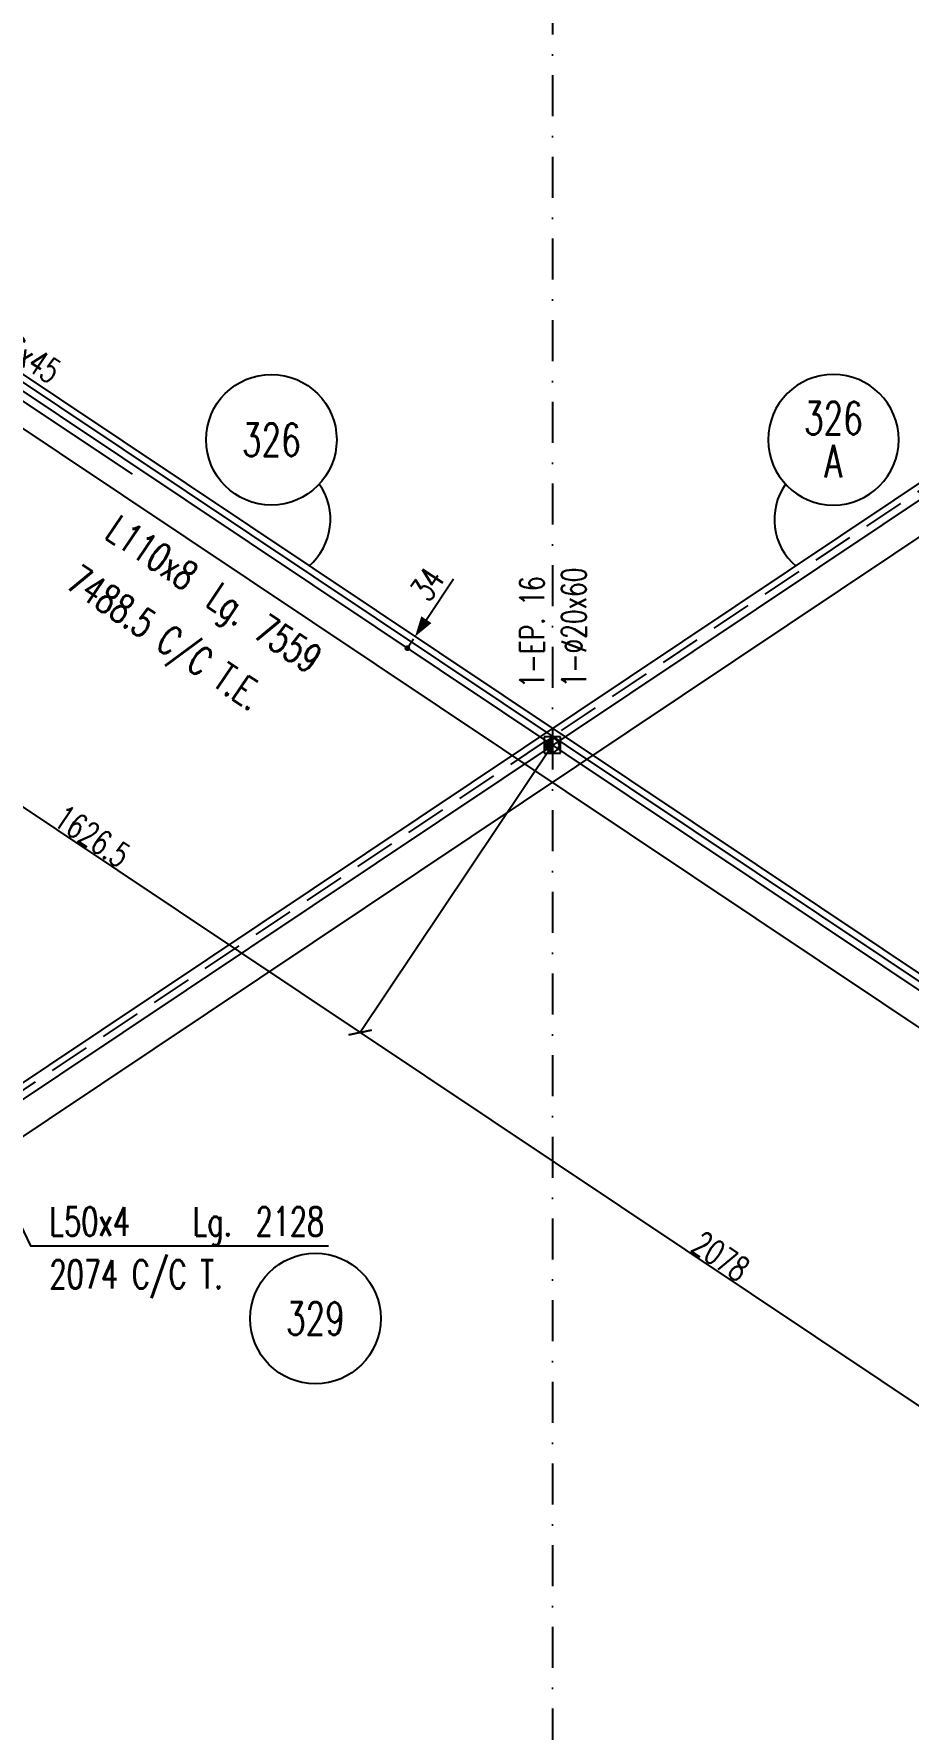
# Model space of a CAD drawing. Extents: x 512650 to 528870, y -6972 to 4508.
# Drawn here: x 516755 to 518897, y -4369 to -216 of the extents above; entities that cross this region are included whole.
import ezdxf
from ezdxf.enums import TextEntityAlignment as Align

# ---------------------------------------------------------------- set-up
doc = ezdxf.new("R2010")
doc.units = 0
doc.header["$LTSCALE"] = 200
doc.header["$MEASUREMENT"] = 0
doc.linetypes.add('DASHDOT', pattern=[1, 0.5, -0.25, 0, -0.25])
doc.linetypes.add('DASHED', pattern=[0.75, 0.5, -0.25])
doc.layers.get('0').update_dxf_attribs({"linetype": 'CONTINUOUS'})
for name, color, linetype in [('ASSI', 3, 'CONTINUOUS'), ('BOLLINI_1', 7, 'CONTINUOUS'), ('BOLLINI_5', 7, 'CONTINUOUS'), ('FORI', 2, 'CONTINUOUS'), ('LINEA_ANG', 2, 'CONTINUOUS'), ('LM', 7, 'CONTINUOUS'), ('LS', 7, 'CONTINUOUS'), ('MZ', 6, 'DASHDOT'), ('QT_MAL', 7, 'CONTINUOUS'), ('QT_MPR', 7, 'CONTINUOUS'), ('TRAT-Y', 7, 'DASHED')]:
    doc.layers.add(name, color=color, linetype=linetype)
doc.styles.add('QUOTE', font='ROMANS8.SHX', dxfattribs={"width": 0.7})
doc.styles.add('RQL', font='ROMANS8.SHX', dxfattribs={"width": 0.7})
doc.styles.add('RS', font='ROMANS8.shx', dxfattribs={"width": 0.7})
doc.styles.get("Standard").update_dxf_attribs({"font": 'ROMANS8.SHX', "width": 0.7})
doc.dimstyles.new('FRECCE1', dxfattribs={"dimtxt": 60, "dimasz": 6.66, "dimexe": 0, "dimexo": 0, "dimgap": 1, "dimtad": 1, "dimzin": 0, "dimdsep": 46, "dimtxsty": 'RS', "dimblk1": 'QUOTP', "dimblk2": 'QUOTF', "dimsah": 1, "dimcen": 0, "dimclrd": 2, "dimclre": 2, "dimclrt": 7, "dimadec": 0, "dimazin": 0, "dimtfac": 1, "dimtix": 1, "dimtmove": 2, "dimatfit": 3, "dimldrblk": 'QUOTP', "dimfxl": 1, "dimtolj": 1, "dimtzin": 0, "dimarcsym": 0})
doc.dimstyles.new('TRATTO', dxfattribs={"dimscale": 0, "dimtxt": 60, "dimasz": 40, "dimexe": 0, "dimexo": 0, "dimgap": 5, "dimtad": 1, "dimrnd": 0.5, "dimdsep": 46, "dimtxsty": 'RS', "dimblk1": 'OBLIQUE', "dimblk2": 'OBLIQUE', "dimsah": 1, "dimcen": 0.09, "dimclrd": 2, "dimclre": 2, "dimclrt": 7, "dimadec": 0, "dimazin": 0, "dimtfac": 1, "dimtix": 1, "dimtmove": 2, "dimatfit": 3, "dimfxl": 1, "dimtolj": 1, "dimtzin": 0, "dimarcsym": 0})

# ---------------------------------------------------------------- blocks, each defined once
blk = doc.blocks.new('ASSE98')
blk.add_line((0, 0), (1, 0))
at = {"color": 7, "flags": 1}
for tag, p in [('LAV1', (3.07431, 6.82847)), ('LAV2', (3.07431, 6.49513)), ('LAV3', (3.07431, 6.1618)), ('LAV4', (3.07431, 5.82847)), ('LAV5', (3.07431, 5.49513)), ('LAV6', (3.07431, 5.1618)), ('LAV7', (3.07431, 4.82847)), ('LAV8', (3.07431, 4.49513)), ('LAV9', (3.07431, 4.1618)), ('LAV10', (3.07431, 3.82847))]:
    blk.add_attdef(tag, p, '', height=0.2, dxfattribs=at)
at = {"color": 7, "style": 'QUOTE', "width": 0.5, "flags": 1}
for tag, p in [('TI', (1.38308, 6.82731)), ('DI_S', (1.38308, 6.42178)), ('D_S', (1.38308, 6.02092)), ('E_S', (1.38308, 5.68065)), ('NFORI', (1.36454, 5.29792)), ('ALAR', (1.36349, 4.93246)), ('FAM', (1.3775, 4.54645)), ('ALA', (1.38308, 4.19257)), ('DISP2', (1.38308, 3.84971)), ('DISP1', (1.38308, 3.50686)), ('PINZAF', (1.38308, 3.164)), ('PINZAI', (1.38308, 2.82114)), ('TRP', (1.38308, 2.47829)), ('NP', (1.38308, 2.13543)), ('SV', (1.38308, 1.79257)), ('PESO', (1.38308, 1.44971)), ('QUA', (1.38308, 1.10686)), ('LUN', (1.38308, 0.764)), ('PROF', (1.38308, 0.42114)), ('POS', (1.38308, 0.07829))]:
    blk.add_attdef(tag, p, '', height=0.2, dxfattribs=at)
blk = doc.blocks.new('20')
at = {"color": 0}
for p, q in [((0, 0.98), (0.02, 1)), ((0, 0.94), (0.06, 1)), ((1, -0.01), (0, 0.99)), ((0, 0.89), (0.1, 0.99)), ((0, 0.85), (0.14, 0.99)), ((0, 0.8), (0.18, 0.98)), ((0, 0.76), (0.22, 0.98)), ((0, 0.71), (0.25, 0.97)), ((0, 0.67), (0.29, 0.96)), ((1, -0.05), (0, 0.95)), ((0, 0.62), (0.32, 0.95)), ((0, 0.58), (0.36, 0.93)), ((0, 0.53), (0.39, 0.92)), ((0, 0.49), (0.42, 0.91)), ((1, -0.09), (0, 0.9)), ((0, 0.44), (0.45, 0.89)), ((0, 0.4), (0.48, 0.88)), ((0.99, -0.13), (0, 0.86)), ((0, 0.35), (0.51, 0.86)), ((0, 0.31), (0.54, 0.84)), ((0, 0.26), (0.56, 0.83)), ((0.99, -0.17), (0, 0.81)), ((0, 0.22), (0.59, 0.81)), ((0, 0.17), (0.61, 0.79)), ((0.98, -0.21), (0, 0.77)), ((0, 0.13), (0.64, 0.77)), ((0, 0.08), (0.66, 0.75)), ((0, 0.04), (0.69, 0.73)), ((0.97, -0.25), (0, 0.72)), ((0, -0.01), (0.71, 0.7)), ((0.96, -0.28), (0, 0.68)), ((0, -0.05), (0.73, 0.68)), ((0, -0.1), (0.75, 0.66)), ((0.95, -0.32), (0, 0.63)), ((0, -0.14), (0.77, 0.63)), ((0, -0.19), (0.79, 0.61)), ((0.94, -0.35), (0, 0.59)), ((0, -0.23), (0.81, 0.58)), ((0, -0.28), (0.83, 0.56)), ((0.92, -0.38), (0, 0.54)), ((0, -0.32), (0.85, 0.53)), ((0.91, -0.41), (0, 0.5)), ((0, -0.36), (0.87, 0.5)), ((0, -0.41), (0.88, 0.47)), ((0.9, -0.44), (0, 0.45)), ((0, -0.45), (0.9, 0.44)), ((0.88, -0.47), (0, 0.41)), ((0, -0.5), (0.91, 0.41)), ((0, -0.54), (0.92, 0.38)), ((0.87, -0.5), (0, 0.36)), ((0, -0.59), (0.94, 0.35)), ((0.85, -0.53), (0, 0.32)), ((0, -0.63), (0.95, 0.31)), ((0, -0.68), (0.96, 0.28)), ((0.83, -0.56), (0, 0.27)), ((0, -0.72), (0.97, 0.25)), ((0.81, -0.58), (0, 0.23)), ((0, -0.77), (0.98, 0.21)), ((0.79, -0.61), (0, 0.18)), ((0, -0.81), (0.99, 0.17)), ((0.77, -0.63), (0, 0.14)), ((0, -0.86), (0.99, 0.13)), ((0.75, -0.66), (0, 0.09)), ((0, -0.9), (1, 0.09)), ((0.73, -0.68), (0, 0.05)), ((0, -0.95), (1, 0.05)), ((0.71, -0.7), (0, 0.01)), ((0, -0.99), (1, 0.01)), ((1, 0.04), (0.04, 1)), ((1, 0.09), (0.09, 1)), ((0.99, 0.14), (0.14, 0.99)), ((0.98, 0.19), (0.19, 0.98)), ((0.97, 0.25), (0.25, 0.97)), ((0.95, 0.31), (0.31, 0.95)), ((0.92, 0.38), (0.38, 0.92)), ((0.88, 0.47), (0.47, 0.88)), ((0.81, 0.59), (0.59, 0.81)), ((0.69, -0.73), (0, -0.04)), ((0.66, -0.75), (0, -0.08)), ((0.64, -0.77), (0, -0.13)), ((0.61, -0.79), (0, -0.17)), ((0.59, -0.81), (0, -0.22)), ((0.56, -0.83), (0, -0.26)), ((0.54, -0.84), (0, -0.31)), ((0.51, -0.86), (0, -0.35)), ((0.48, -0.88), (0, -0.4)), ((0.45, -0.89), (0, -0.44)), ((0.42, -0.91), (0, -0.49)), ((0.39, -0.92), (0, -0.53)), ((0.36, -0.93), (0, -0.58)), ((0.32, -0.95), (0, -0.62)), ((0.29, -0.96), (0, -0.67)), ((0.25, -0.97), (0, -0.71)), ((0.22, -0.98), (0, -0.76)), ((0.18, -0.98), (0, -0.8)), ((0.14, -0.99), (0, -0.85)), ((0.1, -0.99), (0, -0.89)), ((0.04, -1), (1, -0.04)), ((0.09, -1), (1, -0.09)), ((0.14, -0.99), (0.99, -0.14)), ((0.19, -0.98), (0.98, -0.19)), ((0.25, -0.97), (0.97, -0.25)), ((0.31, -0.95), (0.95, -0.31)), ((0.38, -0.92), (0.92, -0.38)), ((0.47, -0.88), (0.88, -0.47)), ((0.59, -0.81), (0.81, -0.59))]:
    blk.add_line(p, q, dxfattribs=at)
blk.add_line((0, 1), (0, -1))
blk.add_circle((0, 0), 1)
blk = doc.blocks.new('IQ')
for p, q in [((0.5, 0.5), (-0.5, 0.5)), ((-0.5, 0.5), (-0.5, -0.5)), ((0.5, -0.5), (0.5, 0.5)), ((-0.5, -0.5), (0.5, -0.5))]:
    blk.add_line(p, q)
at = {"flags": 1}
for tag, p in [('SPESSORE', (0, -0.01)), ('NUMERO', (0, -0.34))]:
    blk.add_attdef(tag, p, '', height=0.2, dxfattribs=at)
blk = doc.blocks.new('_OBLIQUE')
at = {"color": 0, "linetype": 'ByBlock'}
blk.add_line((-0.5, -0.5), (0.5, 0.5), dxfattribs=at)
blk = doc.blocks.new('*D146')
at = {"layer": 'QT_MPR', "color": 2, "lineweight": -2, "transparency": 16777216}
for p, q in [((516661.9, -1070.9), (516202.3, -1758.5)), ((516202.3, -1758.5), (517554.5, -2662.5)), ((518025.3, -1958.2), (517554.5, -2662.5))]:
    blk.add_line(p, q, dxfattribs=at)
at = {"layer": 'QT_MPR', "color": 2, "lineweight": -2, "transparency": 16777216, "xscale": 40, "yscale": 40, "zscale": 40}
for p, rotation in [((516202.3, -1758.5), 146.238350681774), ((517554.5, -2662.5), 326.2383506817741)]:
    blk.add_blockref('_OBLIQUE', p, dxfattribs=dict(at, rotation=rotation))
at = {"layer": 'QT_MPR', "color": 7, "transparency": 16777216, "insert": (516897.8, -2181.4), "char_height": 60, "attachment_point": 5, "rotation": 326.2384, "style": 'RS'}
blk.add_mtext('\\A1;1626.5', dxfattribs=at)
blk = doc.blocks.new('*D147')
at = {"layer": 'QT_MPR', "color": 2, "lineweight": -2, "transparency": 16777216}
for p, q in [((518025.3, -1958.2), (517554.5, -2662.5)), ((517554.5, -2662.5), (519281.9, -3817.2)), ((519752.7, -3113), (519281.9, -3817.2))]:
    blk.add_line(p, q, dxfattribs=at)
at = {"layer": 'QT_MPR', "color": 2, "lineweight": -2, "transparency": 16777216, "xscale": 40, "yscale": 40, "zscale": 40}
for p, rotation in [((517554.5, -2662.5), 146.238350681774), ((519281.9, -3817.2), 326.2383506817741)]:
    blk.add_blockref('_OBLIQUE', p, dxfattribs=dict(at, rotation=rotation))
at = {"layer": 'QT_MPR', "color": 7, "transparency": 16777216, "insert": (518437.7, -3210.7), "char_height": 60, "attachment_point": 5, "rotation": 326.2384, "style": 'RS'}
blk.add_mtext('\\A1;2078', dxfattribs=at)
blk = doc.blocks.new('QUOTP')
at = {"layer": 'ASSI', "color": 2, "const_width": 1.07}
blk.add_lwpolyline([(-0.53, 0, 1), (0.53, 0, 1)], format="xyb", close=True, dxfattribs=at)
blk = doc.blocks.new('QUOTF')
at = {"layer": 'LS', "color": 2}
blk.add_line((7.5, 0), (25.5, 0), dxfattribs=at)
blk.add_solid([(7.5, 2.25), (0, 0), (7.5, -2.25)], dxfattribs=at)
blk = doc.blocks.new('*D154')
at = {"layer": 'QT_MAL', "color": 2, "lineweight": -2, "transparency": 16777216}
for p, q in [((517673.5, -1715), (517685, -1697.9)), ((517688.7, -1692.3), (517688.7, -1692.3)), ((517669.8, -1720.6), (517669.8, -1720.6))]:
    blk.add_line(p, q, dxfattribs=at)
at = {"layer": 'QT_MAL', "color": 2, "lineweight": -2, "transparency": 16777216, "xscale": 6.66, "yscale": 6.66, "zscale": 6.66}
for name, p, rotation in [('QUOTF', (517688.7, -1692.3), 56.23835068177404), ('QUOTP', (517669.8, -1720.6), 236.2383506817741)]:
    blk.add_blockref(name, p, dxfattribs=dict(at, rotation=rotation))
at = {"layer": 'QT_MAL', "color": 7, "transparency": 16777216, "insert": (517718.6, -1563.6), "char_height": 60, "attachment_point": 5, "rotation": 56.2384, "style": 'RS'}
blk.add_mtext('\\A1;34', dxfattribs=at)
blk = doc.blocks.new('bull')
at = {"style": 'RS', "width": 0.7, "flags": 1}
for tag, p in [('NN', (-12.25, 0)), ('DIAMETRO', (0, -4.86)), ('SERRAGGIO', (0, -9.71)), ('LUNGHEZZA', (0, -14.57)), ('NB', (0, -19.43)), ('TIPO', (0, -24.12)), ('EL', (-0.14, -29))]:
    blk.add_attdef(tag, p, '', height=3, dxfattribs=at)
at = {"style": 'RS', "width": 0.7}
blk.add_attdef('BULLONE', (0, 0), '', height=3, dxfattribs=at)
blk = doc.blocks.new('imbbull')
at = {"style": 'RS', "width": 0.7, "flags": 1}
for tag, p in [('NN', (-11.1, 0)), ('DIAMETRO', (0, -4.86)), ('SERRAGGIO', (0, -9.71)), ('LUNGHEZZA', (0, -14.57)), ('NB', (0, -19.43)), ('TIPO', (0, -24.38)), ('EL', (-0.14, -29.26))]:
    blk.add_attdef(tag, p, '', height=3, dxfattribs=at)
at = {"style": 'RS', "width": 0.7}
blk.add_attdef('BULLONE', (0, 0), '', height=3, dxfattribs=at)
blk = doc.blocks.new('xxx')
blk.add_circle((0, 0), 8)
at = {"color": 3, "style": 'RQL', "width": 0.7}
blk.add_attdef('POS', text='', height=4, dxfattribs=at).set_placement((0, 0), align=Align.MIDDLE)
at = {"color": 3, "style": 'RQL', "width": 0.7, "flags": 1}
blk.add_attdef('POS1', (-0.39, -5.42), '', height=2, dxfattribs=at)
at = {"style": 'RQL', "width": 0.7, "flags": 1}
blk.add_attdef('TIPO', (-0.39, -8.66), '', height=2, dxfattribs=at)
blk = doc.blocks.new('YYY')
blk.add_circle((0, 0), 8)
at = {"color": 3, "style": 'RQL', "width": 0.7}
for tag, p in [('POS3', (0, 0.65)), ('POS2', (0, -4.63))]:
    blk.add_attdef(tag, text='', height=4, dxfattribs=at).set_placement(p, align=Align.CENTER)
at = {"style": 'RQL', "width": 0.7, "flags": 1}
blk.add_attdef('TIPO', text='', height=3, dxfattribs=at).set_placement((0, 0), align=Align.MIDDLE_CENTER)

msp = doc.modelspace()

# ---------------------------------------------------------------- linework, layer by layer
at = {"layer": 'ASSI', "color": 6}
msp.add_line((516996.508, -1294.58), (516428.005, -914.551), dxfattribs=at)
at = {"layer": 'LINEA_ANG'}
for p, q in [((520739.94, -102.649), (514488.138, -4281.808)), ((515310.61, -102.649), (521594.835, -4303.482)), ((521533.703, -4394.931), (515249.478, -194.098)), ((514516.847, -4394.931), (520750.359, -227.998))]:
    msp.add_line(p, q, dxfattribs=at)
at = {"layer": 'LINEA_ANG', "color": 2}
msp.add_line((515301.718, -115.95), (521585.943, -4316.783), dxfattribs=at)
at = {"layer": 'LS', "color": 6}
msp.add_lwpolyline([(516429.022, -2519.63), (516746.888, -3184.688), (517476.719, -3184.688)], dxfattribs=at)
for centre, start, end in [((517331.191, -1405.126), 310.246038, 35.099629), ((518719.359, -1405.126), 144.900371, 229.753962)]:
    msp.add_arc(centre, 150.18, start, end, dxfattribs=at)
at = {"layer": 'MZ'}
msp.add_line((518025.275, 3885.093), (518025.275, -4798.288), dxfattribs=at)
at = {"layer": 'TRAT-Y'}
msp.add_line((520748.832, -115.95), (514497.03, -4295.11), dxfattribs=at)

# ---------------------------------------------------------------- block references
at = {"layer": 'ASSI', "xscale": 7559.000000000001, "zscale": 7559.000000000001, "rotation": 213.7616493182259}
msp.add_blockref('ASSE98', (520758.836, -130.915), dxfattribs=at)
at = {"layer": 'ASSI'}
ref = msp.add_blockref('ASSE98', (521575.939, -4331.748), dxfattribs=dict(at, xscale=7559.000000000001, zscale=7559.000000000001, rotation=146.238350681774))
ref.add_attrib('PROF', 'L110x8', (516925.002, -1448.872), dxfattribs={"layer": '0', "color": 2, "height": 70, "rotation": 326.238351, "style": 'QUOTE', "width": 0.7})
ref.add_attrib('LUN', '7559', (517288.938, -1692.153), dxfattribs={"layer": '0', "color": 2, "height": 70, "rotation": 326.238351, "style": 'QUOTE', "width": 0.7})
ref.add_attrib('PESO', '7488.5 C/C T.E.', (516829.587, -1570.92), dxfattribs={"layer": '0', "color": 2, "height": 70, "rotation": 326.238351, "style": 'QUOTE', "width": 0.7})
ref.add_attrib('SV', 'Lg.', (517172.631, -1614.405), dxfattribs={"layer": '0', "color": 2, "height": 70, "rotation": 326.238351, "style": 'QUOTE', "width": 0.7})
ref = msp.add_blockref('ASSE98', (516666.668, -1044.342), dxfattribs=dict(at, xscale=2128, zscale=2128, rotation=259.8905404540852))
ref.add_attrib('PROF', 'L50x4', (516793.201, -3160.287), dxfattribs={"layer": '0', "color": 2, "height": 70, "style": 'QUOTE', "width": 0.7})
ref.add_attrib('LUN', '2128', (517298.068, -3160.287), dxfattribs={"layer": '0', "color": 2, "height": 70, "style": 'QUOTE', "width": 0.7})
ref.add_attrib('PESO', '2074 C/C T.', (516793.201, -3289.907), dxfattribs={"layer": '0', "color": 2, "height": 70, "style": 'QUOTE', "width": 0.7})
ref.add_attrib('SV', 'Lg.', (517143.935, -3160.287), dxfattribs={"layer": '0', "color": 2, "height": 70, "style": 'QUOTE', "width": 0.7})
at = {"layer": 'BOLLINI_1', "xscale": 19.9980000000023, "yscale": 19.9980000000023, "zscale": 19.9980000000023}
for p, values in [((517336.7, -1210.028), {'POS': '326'}), ((517444.634, -3363.172), {'POS': '329'})]:
    msp.add_blockref('xxx', p, dxfattribs=at).add_auto_attribs(values)
at = {"layer": 'BOLLINI_5'}
ref = msp.add_blockref('YYY', (518713.85, -1210.028), dxfattribs=dict(at, xscale=-19.99970832477619, yscale=19.99970832471798, zscale=19.99970832474173))
ref.add_attrib('POS3', '326', dxfattribs={"layer": '0', "color": 3, "height": 79.9988, "style": 'RQL', "width": 0.7}).set_placement((518713.85, -1197.088), align=Align.CENTER)
ref.add_attrib('POS2', 'A', dxfattribs={"layer": '0', "color": 3, "height": 79.999, "style": 'RQL', "width": 0.7}).set_placement((518713.85, -1302.635), align=Align.CENTER)
at = {"layer": 'FORI', "xscale": -16.5, "yscale": 16.5, "zscale": 16.5, "rotation": 0.05373557999997836}
msp.add_blockref('20', (518025.275, -1958.225), dxfattribs=at)
at = {"layer": 'LM', "xscale": 40, "yscale": 40, "zscale": 40}
msp.add_blockref('IQ', (518025.275, -1958.225), dxfattribs=at)
at = {"layer": 'LS', "color": 7, "xscale": 20, "yscale": 20, "zscale": 20}
for name, p, rotation, values in [('bull', (516548.437, -914.453), 326.7761061978491, {'BULLONE': '1-%%c16x45                '}), ('bull', (518107.627, -1816.543), 90, {'BULLONE': '1-%%c20x60                '}), ('imbbull', (518005.337, -1818.115), 90, {'BULLONE': '1-EP. 16'})]:
    msp.add_blockref(name, p, dxfattribs=dict(at, rotation=rotation)).add_auto_attribs(values)

# ---------------------------------------------------------------- dimensions: what is measured, and where the dimension line sits
at = {"layer": 'QT_MAL'}
dim = msp.add_linear_dim(base=(517688.67, -1692.317), p1=(517669.775, -1720.584), p2=(517688.67, -1692.317), angle=56.238351, text='34', dimstyle='FRECCE1', dxfattribs=at)
dim.commit()
dim.dimension.update_dxf_attribs({"geometry": '*D154', "text_midpoint": (517718.616, -1563.578), "dimtype": 160})
at = {"layer": 'QT_MPR'}
for base, p1, p2, text, picture, middle in [((517554.504, -2662.475), (516661.929, -1070.923), (518025.275, -1958.225), '1626.5', '*D146', (516897.839, -2181.412)), ((519281.942, -3817.22), (518025.275, -1958.225), (519752.713, -3112.971), '2078', '*D147', (518437.674, -3210.75))]:
    dim = msp.add_linear_dim(base=base, p1=p1, p2=p2, angle=326.238351, text=text, dimstyle='TRATTO', override={"dimscale": 1}, dxfattribs=at)
    dim.commit()
    dim.dimension.update_dxf_attribs({"geometry": picture, "text_midpoint": middle, "dimtype": 160})

doc.saveas('drawing.dxf')
